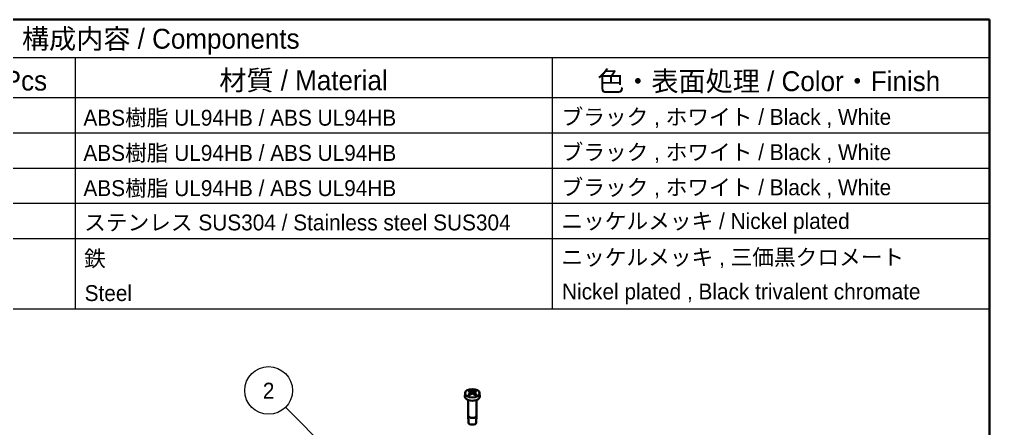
# Model space of a CAD drawing. Header units: millimetres. Extents: x 0 to 2180, y 0 to 422.
# Drawn here: x 403.5 to 586.5, y 344.2 to 421.5 of the extents above; entities that cross this region are included whole.
import ezdxf

# ---------------------------------------------------------------- set-up
doc = ezdxf.new("R2010")
doc.units = ezdxf.units.MM
doc.header["$LTSCALE"] = 1.5
for name, color, linetype, lineweight in [('Border (ISO)', 7, 'Continuous', 35), ('Symbol (ISO)', 7, 'Continuous', 18), ('Symbol (TK)', 100, 'Continuous', 18), ('Visible (ISO)', 7, 'Continuous', 35), ('Visible Narrow (ISO)', 7, 'Continuous', 25)]:
    doc.layers.add(name, color=color, linetype=linetype, lineweight=lineweight)
doc.styles.add('Note Text (TK)', font='MS PGothic.ttf')
doc.styles.add('Note Text (TK2)', font='MS PGothic.ttf')

# ---------------------------------------------------------------- blocks, each defined once
blk = doc.blocks.new('図面枠 tk図枠')
at = {"layer": 'Border (ISO)'}
for p, q in [((14.5, 289), (405.5, 289)), ((405.5, 289), (405.5, 8))]:
    blk.add_line(p, q, dxfattribs=at)
blk = doc.blocks.new('バルーン4')
at = {"layer": 'Symbol (TK)', "color": 100}
for p, q in [((327.99, 229.13), (316.95, 240.18)), ((329.76, 227.36), (328.35, 229.48)), ((327.64, 228.78), (329.76, 227.36)), ((327.99, 229.13), (329.76, 227.36))]:
    blk.add_line(p, q, dxfattribs=at)
at = {"layer": 'Symbol (TK)'}
blk.add_circle((314.83, 242.29), 3, dxfattribs=at)
at = {"layer": 'Symbol (TK)', "color": 7, "insert": (314.83, 242.27), "char_height": 2, "attachment_point": 5, "style": 'Note Text (TK2)'}
blk.add_mtext('2', dxfattribs=at)
blk = doc.blocks.new('構成内容 _ Components')
at = {"layer": 'Symbol (ISO)'}
for p, q in [((405.5, 289), (200.5, 289)), ((405.5, 289), (405.5, 284.16)), ((405.5, 284.16), (200.5, 284.16)), ((290.5, 284.16), (290.5, 279.12)), ((350.5, 284.16), (350.5, 279.12)), ((405.5, 284.16), (405.5, 279.12)), ((405.5, 279.12), (200.5, 279.12)), ((290.5, 279.12), (290.5, 252.52)), ((350.5, 279.12), (350.5, 252.52)), ((405.5, 279.12), (405.5, 252.52)), ((405.5, 274.69), (200.5, 274.69)), ((405.5, 270.25), (200.5, 270.25)), ((405.5, 265.82), (200.5, 265.82)), ((405.5, 261.39), (200.5, 261.39)), ((405.5, 252.52), (200.5, 252.52))]:
    blk.add_line(p, q, dxfattribs=at)
at = {"layer": 'Symbol (ISO)', "color": 7, "attachment_point": 7}
for s, insert, char_height, style in [('構成内容 / Components', (283.81, 284.56), 2.5, 'Note Text (TK)'), ('数量 / Pcs', (271.97, 279.76), 2.5, 'Note Text (TK)'), ('材質 / Material', (308.62, 279.8), 2.5, 'Note Text (TK)'), ('色・表面処理 / Color・Finish', (356.15, 279.69), 2.5, 'Note Text (TK)'), ('ABS樹脂 UL94HB / ABS UL94HB', (291.54, 275.4), 2, 'Note Text (TK2)'), ('ブラック , ホワイト / Black , White', (351.67, 275.35), 2, 'Note Text (TK2)'), ('ABS樹脂 UL94HB / ABS UL94HB', (291.54, 270.97), 2, 'Note Text (TK2)'), ('ブラック , ホワイト / Black , White', (351.67, 270.92), 2, 'Note Text (TK2)'), ('ABS樹脂 UL94HB / ABS UL94HB', (291.54, 266.54), 2, 'Note Text (TK2)'), ('ブラック , ホワイト / Black , White', (351.67, 266.49), 2, 'Note Text (TK2)'), ('ニッケルメッキ / Nickel plated', (351.65, 262.02), 2, 'Note Text (TK2)'), ('ステンレス SUS304 / Stainless steel SUS304', (291.63, 262.31), 2, 'Note Text (TK2)'), ('鉄', (291.62, 257.67), 2, 'Note Text (TK2)'), ('ニッケルメッキ , 三価黒クロメート', (351.65, 257.7), 2, 'Note Text (TK2)'), ('Steel', (291.69, 253.52), 2, 'Note Text (TK2)'), ('Nickel plated , Black trivalent chromate', (351.73, 253.15), 2, 'Note Text (TK2)')]:
    blk.add_mtext(s, dxfattribs=dict(at, insert=insert, char_height=char_height, style=style))

msp = doc.modelspace()

# ---------------------------------------------------------------- linework, layer by layer
at = {"layer": 'Visible (ISO)'}
for p, q in [((487.552, 350.9313), (487.5261, 350.3271)), ((488.1257, 349.6438), (488.1257, 346.7145)), ((488.4317, 351.1717), (488.3718, 351.3843)), ((488.6261, 351.0407), (488.6592, 350.7323)), ((489.2253, 351.0407), (489.1922, 350.7323)), ((489.4796, 351.3843), (489.4197, 351.1717)), ((489.7257, 349.6438), (489.7257, 346.7145)), ((490.2994, 350.9313), (490.3253, 350.3271)), ((488.191, 345.3959), (488.126, 346.7012)), ((489.6604, 345.3959), (489.7254, 346.7012))]:
    msp.add_line(p, q, dxfattribs=at)
msp.add_ellipse((488.9257, 350.9117), major_axis=(-1.3741, 0), ratio=0.57735027, dxfattribs=at)
for centre, major_axis, ratio, start_param, end_param in [((488.69, 346.0242), (-2.6956, 5.3494), 0.63997187, 5.58366261, 5.69989775), ((489.1614, 346.0242), (-2.6956, -5.3494), 0.63997187, 3.72488021, 3.84111535), ((488.9257, 350.3071), (1.4, 0), 0.57735027, 3.11689743, 6.30788053), ((489.1737, 346.3035), (3.2544, -5.029), 0.50995959, 2.3797807, 2.49601583), ((489.1737, 346.0313), (-2.4584, -5.4625), 0.61059837, 3.91834595, 4.03458108), ((488.69, 346.3106), (3.4721, 4.8812), 0.53933309, 0.88954905, 1.00578418), ((489.1614, 346.3106), (3.4721, -4.8812), 0.53933309, 2.13580847, 2.25204361), ((488.6777, 346.3035), (3.2544, 5.029), 0.50995959, 0.64557682, 0.76181196), ((488.6777, 346.0313), (-2.4584, 5.4625), 0.61059837, 5.39019688, 5.50643202), ((488.9257, 346.7145), (0.8, 0), 0.57735027, 3.14159267, 6.28318531), ((488.9257, 345.4081), (-0.735, 0), 0.57735027, 0.02873017, 3.11286249)]:
    msp.add_ellipse(centre, major_axis=major_axis, ratio=ratio, start_param=start_param, end_param=end_param, dxfattribs=at)
for points, knots in [([(488.3256, 351.4392), (488.3283, 351.4383), (488.3309, 351.4371), (488.339, 351.4327), (488.3456, 351.4275), (488.3556, 351.4168), (488.3608, 351.4093), (488.3673, 351.3971), (488.37, 351.3904), (488.3718, 351.3843)], [0.00830209589, 0.00830209589, 0.00830209589, 0.00830209589, 0.00930833482, 0.00930833482, 0.01164676423, 0.01164676423, 0.01395364656, 0.01395364656, 0.01581635927, 0.01581635927, 0.01581635927, 0.01581635927]), ([(489.4796, 351.3843), (489.4814, 351.3904), (489.4841, 351.3971), (489.4906, 351.4093), (489.4958, 351.4168), (489.5058, 351.4275), (489.5124, 351.4327), (489.5205, 351.4371), (489.5231, 351.4383), (489.5257, 351.4392)], [0.02124908174, 0.02124908174, 0.02124908174, 0.02124908174, 0.02311179444, 0.02311179444, 0.02541867678, 0.02541867678, 0.02775710618, 0.02775710618, 0.02876334511, 0.02876334511, 0.02876334511, 0.02876334511]), ([(488.1173, 350.626), (488.1197, 350.6281), (488.1222, 350.6298), (488.1299, 350.6345), (488.1363, 350.6368), (488.1465, 350.6377), (488.1521, 350.6366), (488.1571, 350.6337), (488.1581, 350.633), (488.159, 350.6323)], [0.00830209589, 0.00830209589, 0.00830209589, 0.00830209589, 0.00930833482, 0.00930833482, 0.01164676423, 0.01164676423, 0.01395364656, 0.01395364656, 0.01448436646, 0.01448436646, 0.01448436646, 0.01448436646]), ([(488.3476, 350.5214), (488.3369, 350.5261), (488.3265, 350.5309), (488.3013, 350.5429), (488.2868, 350.5503), (488.2586, 350.5656), (488.245, 350.5735), (488.2187, 350.5897), (488.2061, 350.5979), (488.1818, 350.6149), (488.1701, 350.6235), (488.159, 350.6323)], [6.147868121, 6.147868121, 6.147868121, 6.147868121, 6.190386614, 6.190386614, 6.25247041, 6.25247041, 6.314554207, 6.314554207, 6.376638003, 6.376638003, 6.438721799, 6.438721799, 6.438721799, 6.438721799]), ([(488.589, 351.0879), (488.6008, 351.0814), (488.6108, 351.073), (488.6238, 351.0542), (488.6267, 351.0437), (488.6259, 351.0239), (488.622, 351.0132), (488.6083, 350.9945), (488.5994, 350.9863), (488.589, 350.9793)], [0, 0, 0, 0, 0.0051373014, 0.0051373014, 0.0102746029, 0.0102746029, 0.0154129582, 0.0154129582, 0.0198590482, 0.0198590482, 0.0198590482, 0.0198590482]), ([(489.0197, 351.228), (489.0073, 351.2219), (488.9917, 351.2167), (488.9577, 351.21), (488.9393, 351.2085), (488.9051, 351.2089), (488.8869, 351.2109), (488.8559, 351.218), (488.8426, 351.2226), (488.8317, 351.228)], [0, 0, 0, 0, 0.0051371192, 0.0051371192, 0.0102742384, 0.0102742384, 0.0154127759, 0.0154127759, 0.0198590478, 0.0198590478, 0.0198590478, 0.0198590478]), ([(488.8317, 350.8393), (488.8441, 350.8467), (488.8597, 350.8531), (488.8937, 350.8614), (488.9121, 350.8633), (488.9463, 350.8627), (488.9645, 350.8602), (488.9955, 350.8515), (489.0088, 350.8458), (489.0197, 350.8393)], [0, 0, 0, 0, 0.0051371192, 0.0051371192, 0.0102742384, 0.0102742384, 0.0154127759, 0.0154127759, 0.0198590478, 0.0198590478, 0.0198590478, 0.0198590478]), ([(489.2624, 350.9793), (489.2506, 350.9872), (489.2406, 350.9968), (489.2276, 351.0172), (489.2247, 351.028), (489.2255, 351.0477), (489.2294, 351.058), (489.2431, 351.0751), (489.252, 351.0822), (489.2624, 351.0879)], [0, 0, 0, 0, 0.0051373014, 0.0051373014, 0.0102746029, 0.0102746029, 0.0154129582, 0.0154129582, 0.0198590482, 0.0198590482, 0.0198590482, 0.0198590482]), ([(489.6924, 350.6323), (489.6813, 350.6235), (489.6696, 350.6149), (489.6453, 350.5979), (489.6327, 350.5897), (489.6064, 350.5735), (489.5928, 350.5656), (489.5646, 350.5503), (489.5501, 350.5429), (489.5249, 350.5309), (489.5145, 350.5261), (489.5038, 350.5214)], [4.556852489, 4.556852489, 4.556852489, 4.556852489, 4.618936285, 4.618936285, 4.681020081, 4.681020081, 4.743103877, 4.743103877, 4.805187673, 4.805187673, 4.847706167, 4.847706167, 4.847706167, 4.847706167]), ([(489.6924, 350.6323), (489.6933, 350.633), (489.6943, 350.6337), (489.6993, 350.6366), (489.7049, 350.6377), (489.7151, 350.6368), (489.7215, 350.6345), (489.7292, 350.6298), (489.7317, 350.6281), (489.7341, 350.626)], [0.02258107455, 0.02258107455, 0.02258107455, 0.02258107455, 0.02311179444, 0.02311179444, 0.02541867678, 0.02541867678, 0.02775710618, 0.02775710618, 0.02876334511, 0.02876334511, 0.02876334511, 0.02876334511])]:
    msp.add_open_spline(points, degree=3, knots=knots, dxfattribs=at)
at = {"layer": 'Visible Narrow (ISO)'}
for p, q in [((488.589, 350.9793), (488.6098, 350.7004)), ((488.8317, 351.228), (488.803, 350.8219)), ((489.0197, 351.228), (489.0484, 350.8219)), ((489.2624, 350.9793), (489.2416, 350.7004))]:
    msp.add_line(p, q, dxfattribs=at)
for centre, major_axis, start_param, end_param in [((488.9257, 350.9725), (-1.0068, 0), 5.35090436, 5.64466992), ((488.9257, 350.9725), (-1.0068, 0), 3.78010804, 4.0738736), ((488.9257, 350.9725), (1.0068, 0), 3.78010804, 4.0738736), ((488.9257, 350.9452), (0.9409, 0), 2.20026681, 2.46341854), ((488.9257, 350.9452), (0.9409, 0), 0.67817411, 0.94132584), ((488.9257, 350.9725), (1.0068, 0), 5.35090436, 5.64466992)]:
    msp.add_ellipse(centre, major_axis=major_axis, ratio=0.57735027, start_param=start_param, end_param=end_param, dxfattribs=at)

# ---------------------------------------------------------------- block references
at = {"xscale": 1.5, "yscale": 1.5, "zscale": 1.5}
msp.add_blockref('図面枠 tk図枠', (-21.75, -12), dxfattribs=at)
at = {"layer": 'Symbol (ISO)', "xscale": 1.5, "yscale": 1.5, "zscale": 1.5}
msp.add_blockref('構成内容 _ Components', (-21.75, -12), dxfattribs=at)
at = {"layer": 'Symbol (TK)', "xscale": 1.5, "yscale": 1.5, "zscale": 1.5}
msp.add_blockref('バルーン4', (-21.75, -12), dxfattribs=at)

doc.saveas('drawing.dxf')
